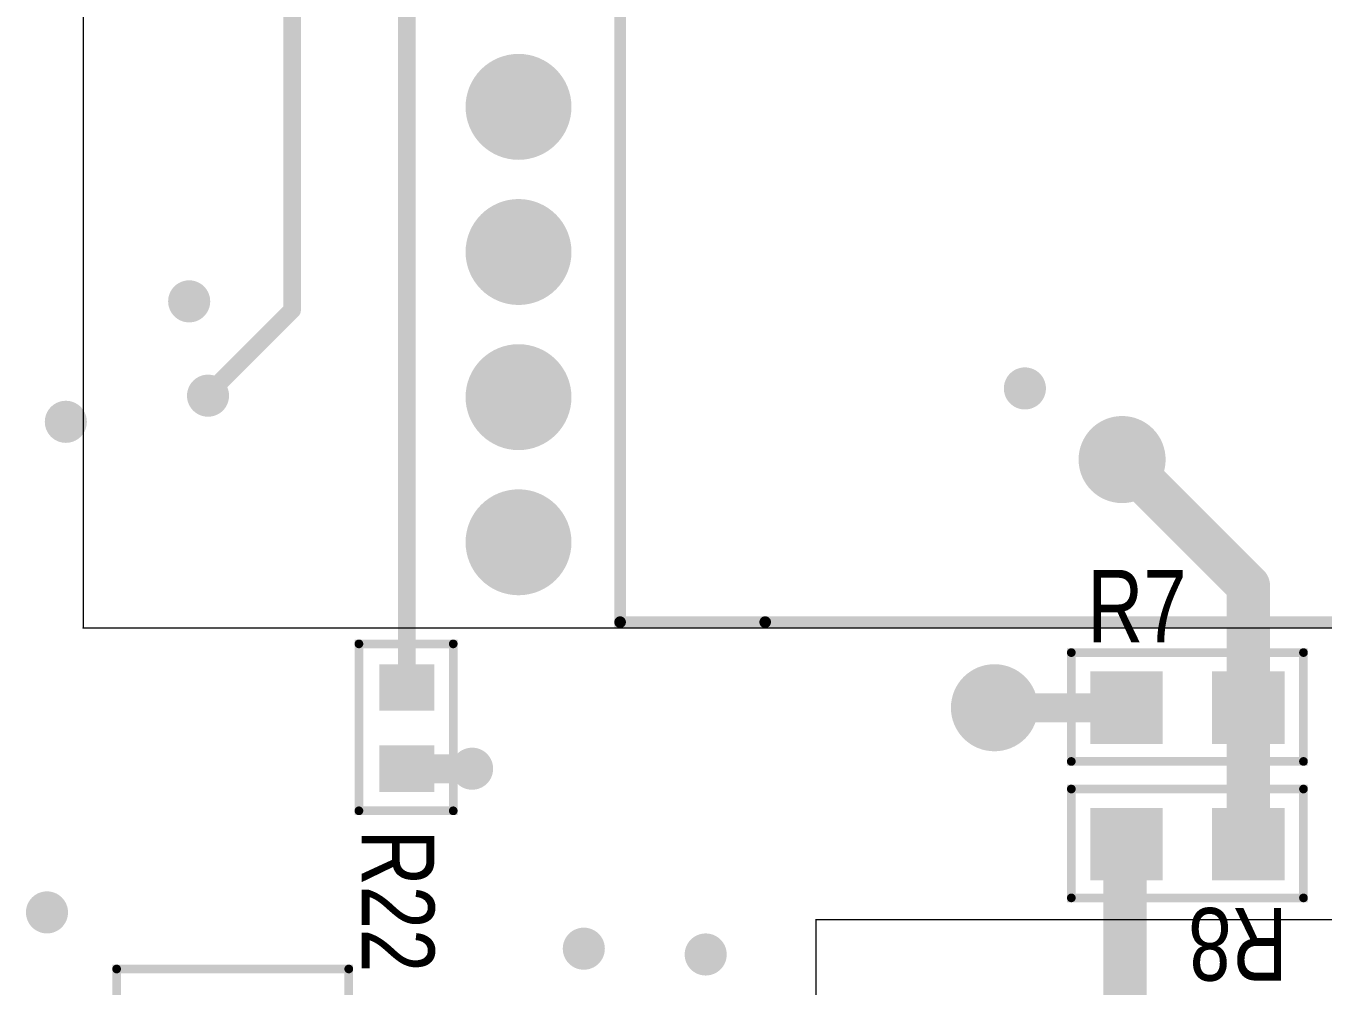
# Model space of a CAD drawing. Extents: x 0 to 8.76, y 0.02 to 4.83.
# Drawn here: x 6.453 to 7.347, y 1.342 to 2.004 of the extents above; entities that cross this region are included whole.
import ezdxf

# ---------------------------------------------------------------- set-up
doc = ezdxf.new("R2010")
doc.units = 0

msp = doc.modelspace()

# ---------------------------------------------------------------- linework, layer by layer
at = {"const_width": 0.001}
for points in [[(6.748, 2.207), (6.492, 2.207), (6.492, 1.589), (7.888, 1.589), (7.889, 1.587), (7.889, 2.207), (6.748, 2.207)], [(7.896, 1.19), (6.997, 1.19), (6.997, 1.388), (7.896, 1.388), (7.896, 1.19)]]:
    msp.add_lwpolyline(points, close=True, dxfattribs=at)
at = {"const_width": 0.0005}
for points in [[(6.4917, 1.589, 1), (6.4923, 1.589, 1)], [(6.9967, 1.388, 1), (6.9973, 1.388, 1)]]:
    msp.add_lwpolyline(points, format="xyb", close=True, dxfattribs=at)
at = {"layer": 'DRL'}
for points, const_width in [([(6.782, 1.948, 1), (6.802, 1.948, 1)], 0.02), ([(6.782, 1.848, 1), (6.802, 1.848, 1)], 0.02), ([(6.56, 1.814, 1), (6.57, 1.814, 1)], 0.01), ([(6.782, 1.748, 1), (6.802, 1.748, 1)], 0.02), ([(7.136, 1.754, 1), (7.146, 1.754, 1)], 0.01), ([(7.136, 1.754, 1), (7.146, 1.754, 1)], 0.01), ([(6.573, 1.749, 1), (6.583, 1.749, 1)], 0.01), ([(6.475, 1.731, 1), (6.485, 1.731, 1)], 0.01), ([(6.475, 1.731, 1), (6.485, 1.731, 1)], 0.01), ([(7.198, 1.705, 1), (7.218, 1.705, 1)], 0.02), ([(6.782, 1.648, 1), (6.802, 1.648, 1)], 0.02), ([(7.11, 1.534, 1), (7.13, 1.534, 1)], 0.02), ([(7.11, 1.534, 1), (7.13, 1.534, 1)], 0.02), ([(6.755, 1.492, 1), (6.765, 1.492, 1)], 0.01), ([(6.462, 1.393, 1), (6.472, 1.393, 1)], 0.01), ([(6.832, 1.368, 1), (6.842, 1.368, 1)], 0.01), ([(6.916, 1.364, 1), (6.926, 1.364, 1)], 0.01)]:
    msp.add_lwpolyline(points, format="xyb", close=True, dxfattribs=dict(at, const_width=const_width))
at = {"layer": 'FAB'}
for points, const_width in [([(6.56, 1.814, 1), (6.57, 1.814, 1)], 0.01), ([(7.136, 1.754, 1), (7.146, 1.754, 1)], 0.01), ([(7.136, 1.754, 1), (7.146, 1.754, 1)], 0.01), ([(6.573, 1.749, 1), (6.583, 1.749, 1)], 0.01), ([(6.475, 1.731, 1), (6.485, 1.731, 1)], 0.01), ([(6.475, 1.731, 1), (6.485, 1.731, 1)], 0.01), ([(7.198, 1.705, 1), (7.218, 1.705, 1)], 0.02), ([(7.11, 1.534, 1), (7.13, 1.534, 1)], 0.02), ([(7.11, 1.534, 1), (7.13, 1.534, 1)], 0.02), ([(6.755, 1.492, 1), (6.765, 1.492, 1)], 0.01), ([(6.462, 1.393, 1), (6.472, 1.393, 1)], 0.01), ([(6.832, 1.368, 1), (6.842, 1.368, 1)], 0.01), ([(6.916, 1.364, 1), (6.926, 1.364, 1)], 0.01)]:
    msp.add_lwpolyline(points, format="xyb", close=True, dxfattribs=dict(at, const_width=const_width))
at = {"layer": 'GND'}
for points, const_width in [([(6.777, 1.948, 1), (6.807, 1.948, 1)], 0.03), ([(6.777, 1.848, 1), (6.807, 1.848, 1)], 0.03), ([(6.559, 1.814, 1), (6.571, 1.814, 1)], 0.012), ([(6.777, 1.748, 1), (6.807, 1.748, 1)], 0.03), ([(7.135, 1.754, 1), (7.147, 1.754, 1)], 0.012), ([(7.135, 1.754, 1), (7.147, 1.754, 1)], 0.012), ([(6.572, 1.749, 1), (6.584, 1.749, 1)], 0.012), ([(6.474, 1.731, 1), (6.486, 1.731, 1)], 0.012), ([(6.474, 1.731, 1), (6.486, 1.731, 1)], 0.012), ([(7.196, 1.705, 1), (7.22, 1.705, 1)], 0.025), ([(6.777, 1.648, 1), (6.807, 1.648, 1)], 0.03), ([(7.108, 1.534, 1), (7.132, 1.534, 1)], 0.025), ([(7.108, 1.534, 1), (7.132, 1.534, 1)], 0.025), ([(6.754, 1.492, 1), (6.766, 1.492, 1)], 0.012), ([(6.461, 1.393, 1), (6.473, 1.393, 1)], 0.012), ([(6.831, 1.368, 1), (6.843, 1.368, 1)], 0.012), ([(6.915, 1.364, 1), (6.927, 1.364, 1)], 0.012)]:
    msp.add_lwpolyline(points, format="xyb", close=True, dxfattribs=dict(at, const_width=const_width))
at = {"layer": 'I10'}
for points, const_width in [([(6.777, 1.948, 1), (6.807, 1.948, 1)], 0.03), ([(6.777, 1.848, 1), (6.807, 1.848, 1)], 0.03), ([(6.559, 1.814, 1), (6.571, 1.814, 1)], 0.012), ([(6.777, 1.748, 1), (6.807, 1.748, 1)], 0.03), ([(7.135, 1.754, 1), (7.147, 1.754, 1)], 0.012), ([(7.135, 1.754, 1), (7.147, 1.754, 1)], 0.012), ([(6.572, 1.749, 1), (6.584, 1.749, 1)], 0.012), ([(6.474, 1.731, 1), (6.486, 1.731, 1)], 0.012), ([(6.474, 1.731, 1), (6.486, 1.731, 1)], 0.012), ([(7.196, 1.705, 1), (7.22, 1.705, 1)], 0.025), ([(6.777, 1.648, 1), (6.807, 1.648, 1)], 0.03), ([(7.108, 1.534, 1), (7.132, 1.534, 1)], 0.025), ([(7.108, 1.534, 1), (7.132, 1.534, 1)], 0.025), ([(6.754, 1.492, 1), (6.766, 1.492, 1)], 0.012), ([(6.461, 1.393, 1), (6.473, 1.393, 1)], 0.012), ([(6.831, 1.368, 1), (6.843, 1.368, 1)], 0.012), ([(6.915, 1.364, 1), (6.927, 1.364, 1)], 0.012)]:
    msp.add_lwpolyline(points, format="xyb", close=True, dxfattribs=dict(at, const_width=const_width))
at = {"layer": 'I11'}
for points, const_width in [([(6.777, 1.948, 1), (6.807, 1.948, 1)], 0.03), ([(6.777, 1.848, 1), (6.807, 1.848, 1)], 0.03), ([(6.559, 1.814, 1), (6.571, 1.814, 1)], 0.012), ([(6.777, 1.748, 1), (6.807, 1.748, 1)], 0.03), ([(7.135, 1.754, 1), (7.147, 1.754, 1)], 0.012), ([(7.135, 1.754, 1), (7.147, 1.754, 1)], 0.012), ([(6.572, 1.749, 1), (6.584, 1.749, 1)], 0.012), ([(6.474, 1.731, 1), (6.486, 1.731, 1)], 0.012), ([(6.474, 1.731, 1), (6.486, 1.731, 1)], 0.012), ([(7.196, 1.705, 1), (7.22, 1.705, 1)], 0.025), ([(6.777, 1.648, 1), (6.807, 1.648, 1)], 0.03), ([(7.108, 1.534, 1), (7.132, 1.534, 1)], 0.025), ([(7.108, 1.534, 1), (7.132, 1.534, 1)], 0.025), ([(6.754, 1.492, 1), (6.766, 1.492, 1)], 0.012), ([(6.461, 1.393, 1), (6.473, 1.393, 1)], 0.012), ([(6.831, 1.368, 1), (6.843, 1.368, 1)], 0.012), ([(6.915, 1.364, 1), (6.927, 1.364, 1)], 0.012)]:
    msp.add_lwpolyline(points, format="xyb", close=True, dxfattribs=dict(at, const_width=const_width))
at = {"layer": 'I12'}
for points, const_width in [([(6.777, 1.948, 1), (6.807, 1.948, 1)], 0.03), ([(6.777, 1.848, 1), (6.807, 1.848, 1)], 0.03), ([(6.559, 1.814, 1), (6.571, 1.814, 1)], 0.012), ([(6.777, 1.748, 1), (6.807, 1.748, 1)], 0.03), ([(7.135, 1.754, 1), (7.147, 1.754, 1)], 0.012), ([(7.135, 1.754, 1), (7.147, 1.754, 1)], 0.012), ([(6.572, 1.749, 1), (6.584, 1.749, 1)], 0.012), ([(6.474, 1.731, 1), (6.486, 1.731, 1)], 0.012), ([(6.474, 1.731, 1), (6.486, 1.731, 1)], 0.012), ([(7.196, 1.705, 1), (7.22, 1.705, 1)], 0.025), ([(6.777, 1.648, 1), (6.807, 1.648, 1)], 0.03), ([(7.108, 1.534, 1), (7.132, 1.534, 1)], 0.025), ([(7.108, 1.534, 1), (7.132, 1.534, 1)], 0.025), ([(6.754, 1.492, 1), (6.766, 1.492, 1)], 0.012), ([(6.461, 1.393, 1), (6.473, 1.393, 1)], 0.012), ([(6.831, 1.368, 1), (6.843, 1.368, 1)], 0.012), ([(6.915, 1.364, 1), (6.927, 1.364, 1)], 0.012)]:
    msp.add_lwpolyline(points, format="xyb", close=True, dxfattribs=dict(at, const_width=const_width))
at = {"layer": 'IN3'}
for points, const_width in [([(6.777, 1.948, 1), (6.807, 1.948, 1)], 0.03), ([(6.777, 1.848, 1), (6.807, 1.848, 1)], 0.03), ([(6.559, 1.814, 1), (6.571, 1.814, 1)], 0.012), ([(6.777, 1.748, 1), (6.807, 1.748, 1)], 0.03), ([(7.135, 1.754, 1), (7.147, 1.754, 1)], 0.012), ([(7.135, 1.754, 1), (7.147, 1.754, 1)], 0.012), ([(6.572, 1.749, 1), (6.584, 1.749, 1)], 0.012), ([(6.474, 1.731, 1), (6.486, 1.731, 1)], 0.012), ([(6.474, 1.731, 1), (6.486, 1.731, 1)], 0.012), ([(7.196, 1.705, 1), (7.22, 1.705, 1)], 0.025), ([(6.777, 1.648, 1), (6.807, 1.648, 1)], 0.03), ([(7.108, 1.534, 1), (7.132, 1.534, 1)], 0.025), ([(7.108, 1.534, 1), (7.132, 1.534, 1)], 0.025), ([(6.754, 1.492, 1), (6.766, 1.492, 1)], 0.012), ([(6.461, 1.393, 1), (6.473, 1.393, 1)], 0.012), ([(6.831, 1.368, 1), (6.843, 1.368, 1)], 0.012), ([(6.915, 1.364, 1), (6.927, 1.364, 1)], 0.012)]:
    msp.add_lwpolyline(points, format="xyb", close=True, dxfattribs=dict(at, const_width=const_width))
at = {"layer": 'IN4'}
for points, const_width in [([(6.777, 1.948, 1), (6.807, 1.948, 1)], 0.03), ([(6.777, 1.848, 1), (6.807, 1.848, 1)], 0.03), ([(6.559, 1.814, 1), (6.571, 1.814, 1)], 0.012), ([(6.777, 1.748, 1), (6.807, 1.748, 1)], 0.03), ([(7.135, 1.754, 1), (7.147, 1.754, 1)], 0.012), ([(7.135, 1.754, 1), (7.147, 1.754, 1)], 0.012), ([(6.572, 1.749, 1), (6.584, 1.749, 1)], 0.012), ([(6.474, 1.731, 1), (6.486, 1.731, 1)], 0.012), ([(6.474, 1.731, 1), (6.486, 1.731, 1)], 0.012), ([(7.196, 1.705, 1), (7.22, 1.705, 1)], 0.025), ([(6.777, 1.648, 1), (6.807, 1.648, 1)], 0.03), ([(7.108, 1.534, 1), (7.132, 1.534, 1)], 0.025), ([(7.108, 1.534, 1), (7.132, 1.534, 1)], 0.025), ([(6.754, 1.492, 1), (6.766, 1.492, 1)], 0.012), ([(6.461, 1.393, 1), (6.473, 1.393, 1)], 0.012), ([(6.831, 1.368, 1), (6.843, 1.368, 1)], 0.012), ([(6.915, 1.364, 1), (6.927, 1.364, 1)], 0.012)]:
    msp.add_lwpolyline(points, format="xyb", close=True, dxfattribs=dict(at, const_width=const_width))
at = {"layer": 'IN5'}
for points, const_width in [([(6.777, 1.948, 1), (6.807, 1.948, 1)], 0.03), ([(6.777, 1.848, 1), (6.807, 1.848, 1)], 0.03), ([(6.559, 1.814, 1), (6.571, 1.814, 1)], 0.012), ([(6.777, 1.748, 1), (6.807, 1.748, 1)], 0.03), ([(7.135, 1.754, 1), (7.147, 1.754, 1)], 0.012), ([(7.135, 1.754, 1), (7.147, 1.754, 1)], 0.012), ([(6.572, 1.749, 1), (6.584, 1.749, 1)], 0.012), ([(6.474, 1.731, 1), (6.486, 1.731, 1)], 0.012), ([(6.474, 1.731, 1), (6.486, 1.731, 1)], 0.012), ([(7.196, 1.705, 1), (7.22, 1.705, 1)], 0.025), ([(6.777, 1.648, 1), (6.807, 1.648, 1)], 0.03), ([(7.108, 1.534, 1), (7.132, 1.534, 1)], 0.025), ([(7.108, 1.534, 1), (7.132, 1.534, 1)], 0.025), ([(6.754, 1.492, 1), (6.766, 1.492, 1)], 0.012), ([(6.461, 1.393, 1), (6.473, 1.393, 1)], 0.012), ([(6.831, 1.368, 1), (6.843, 1.368, 1)], 0.012), ([(6.915, 1.364, 1), (6.927, 1.364, 1)], 0.012)]:
    msp.add_lwpolyline(points, format="xyb", close=True, dxfattribs=dict(at, const_width=const_width))
at = {"layer": 'IN6'}
for points, const_width in [([(6.777, 1.948, 1), (6.807, 1.948, 1)], 0.03), ([(6.777, 1.848, 1), (6.807, 1.848, 1)], 0.03), ([(6.559, 1.814, 1), (6.571, 1.814, 1)], 0.012), ([(6.777, 1.748, 1), (6.807, 1.748, 1)], 0.03), ([(7.135, 1.754, 1), (7.147, 1.754, 1)], 0.012), ([(7.135, 1.754, 1), (7.147, 1.754, 1)], 0.012), ([(6.572, 1.749, 1), (6.584, 1.749, 1)], 0.012), ([(6.474, 1.731, 1), (6.486, 1.731, 1)], 0.012), ([(6.474, 1.731, 1), (6.486, 1.731, 1)], 0.012), ([(7.196, 1.705, 1), (7.22, 1.705, 1)], 0.025), ([(6.777, 1.648, 1), (6.807, 1.648, 1)], 0.03), ([(7.108, 1.534, 1), (7.132, 1.534, 1)], 0.025), ([(7.108, 1.534, 1), (7.132, 1.534, 1)], 0.025), ([(6.754, 1.492, 1), (6.766, 1.492, 1)], 0.012), ([(6.461, 1.393, 1), (6.473, 1.393, 1)], 0.012), ([(6.831, 1.368, 1), (6.843, 1.368, 1)], 0.012), ([(6.915, 1.364, 1), (6.927, 1.364, 1)], 0.012)]:
    msp.add_lwpolyline(points, format="xyb", close=True, dxfattribs=dict(at, const_width=const_width))
at = {"layer": 'IN7'}
for points, const_width in [([(6.777, 1.948, 1), (6.807, 1.948, 1)], 0.03), ([(6.777, 1.848, 1), (6.807, 1.848, 1)], 0.03), ([(6.559, 1.814, 1), (6.571, 1.814, 1)], 0.012), ([(6.777, 1.748, 1), (6.807, 1.748, 1)], 0.03), ([(7.135, 1.754, 1), (7.147, 1.754, 1)], 0.012), ([(7.135, 1.754, 1), (7.147, 1.754, 1)], 0.012), ([(6.572, 1.749, 1), (6.584, 1.749, 1)], 0.012), ([(6.474, 1.731, 1), (6.486, 1.731, 1)], 0.012), ([(6.474, 1.731, 1), (6.486, 1.731, 1)], 0.012), ([(7.196, 1.705, 1), (7.22, 1.705, 1)], 0.025), ([(6.777, 1.648, 1), (6.807, 1.648, 1)], 0.03), ([(7.108, 1.534, 1), (7.132, 1.534, 1)], 0.025), ([(7.108, 1.534, 1), (7.132, 1.534, 1)], 0.025), ([(6.754, 1.492, 1), (6.766, 1.492, 1)], 0.012), ([(6.461, 1.393, 1), (6.473, 1.393, 1)], 0.012), ([(6.831, 1.368, 1), (6.843, 1.368, 1)], 0.012), ([(6.915, 1.364, 1), (6.927, 1.364, 1)], 0.012)]:
    msp.add_lwpolyline(points, format="xyb", close=True, dxfattribs=dict(at, const_width=const_width))
at = {"layer": 'IN8'}
for points, const_width in [([(6.777, 1.948, 1), (6.807, 1.948, 1)], 0.03), ([(6.777, 1.848, 1), (6.807, 1.848, 1)], 0.03), ([(6.559, 1.814, 1), (6.571, 1.814, 1)], 0.012), ([(6.777, 1.748, 1), (6.807, 1.748, 1)], 0.03), ([(7.135, 1.754, 1), (7.147, 1.754, 1)], 0.012), ([(7.135, 1.754, 1), (7.147, 1.754, 1)], 0.012), ([(6.572, 1.749, 1), (6.584, 1.749, 1)], 0.012), ([(6.474, 1.731, 1), (6.486, 1.731, 1)], 0.012), ([(6.474, 1.731, 1), (6.486, 1.731, 1)], 0.012), ([(7.196, 1.705, 1), (7.22, 1.705, 1)], 0.025), ([(6.777, 1.648, 1), (6.807, 1.648, 1)], 0.03), ([(7.108, 1.534, 1), (7.132, 1.534, 1)], 0.025), ([(7.108, 1.534, 1), (7.132, 1.534, 1)], 0.025), ([(6.754, 1.492, 1), (6.766, 1.492, 1)], 0.012), ([(6.461, 1.393, 1), (6.473, 1.393, 1)], 0.012), ([(6.831, 1.368, 1), (6.843, 1.368, 1)], 0.012), ([(6.915, 1.364, 1), (6.927, 1.364, 1)], 0.012)]:
    msp.add_lwpolyline(points, format="xyb", close=True, dxfattribs=dict(at, const_width=const_width))
at = {"layer": 'IN9'}
for points, const_width in [([(6.777, 1.948, 1), (6.807, 1.948, 1)], 0.03), ([(6.777, 1.848, 1), (6.807, 1.848, 1)], 0.03), ([(6.559, 1.814, 1), (6.571, 1.814, 1)], 0.012), ([(6.777, 1.748, 1), (6.807, 1.748, 1)], 0.03), ([(7.135, 1.754, 1), (7.147, 1.754, 1)], 0.012), ([(7.135, 1.754, 1), (7.147, 1.754, 1)], 0.012), ([(6.572, 1.749, 1), (6.584, 1.749, 1)], 0.012), ([(6.474, 1.731, 1), (6.486, 1.731, 1)], 0.012), ([(6.474, 1.731, 1), (6.486, 1.731, 1)], 0.012), ([(7.196, 1.705, 1), (7.22, 1.705, 1)], 0.025), ([(6.777, 1.648, 1), (6.807, 1.648, 1)], 0.03), ([(7.108, 1.534, 1), (7.132, 1.534, 1)], 0.025), ([(7.108, 1.534, 1), (7.132, 1.534, 1)], 0.025), ([(6.754, 1.492, 1), (6.766, 1.492, 1)], 0.012), ([(6.461, 1.393, 1), (6.473, 1.393, 1)], 0.012), ([(6.831, 1.368, 1), (6.843, 1.368, 1)], 0.012), ([(6.915, 1.364, 1), (6.927, 1.364, 1)], 0.012)]:
    msp.add_lwpolyline(points, format="xyb", close=True, dxfattribs=dict(at, const_width=const_width))
at = {"layer": 'NOT'}
for points, const_width in [([(6.56, 1.814, 1), (6.57, 1.814, 1)], 0.01), ([(7.136, 1.754, 1), (7.146, 1.754, 1)], 0.01), ([(7.136, 1.754, 1), (7.146, 1.754, 1)], 0.01), ([(6.573, 1.749, 1), (6.583, 1.749, 1)], 0.01), ([(6.475, 1.731, 1), (6.485, 1.731, 1)], 0.01), ([(6.475, 1.731, 1), (6.485, 1.731, 1)], 0.01), ([(7.198, 1.705, 1), (7.218, 1.705, 1)], 0.02), ([(7.11, 1.534, 1), (7.13, 1.534, 1)], 0.02), ([(7.11, 1.534, 1), (7.13, 1.534, 1)], 0.02), ([(6.755, 1.492, 1), (6.765, 1.492, 1)], 0.01), ([(6.462, 1.393, 1), (6.472, 1.393, 1)], 0.01), ([(6.832, 1.368, 1), (6.842, 1.368, 1)], 0.01), ([(6.916, 1.364, 1), (6.926, 1.364, 1)], 0.01)]:
    msp.add_lwpolyline(points, format="xyb", close=True, dxfattribs=dict(at, const_width=const_width))
at = {"layer": 'PWR'}
for points, const_width in [([(6.777, 1.948, 1), (6.807, 1.948, 1)], 0.03), ([(6.777, 1.848, 1), (6.807, 1.848, 1)], 0.03), ([(6.559, 1.814, 1), (6.571, 1.814, 1)], 0.012), ([(6.777, 1.748, 1), (6.807, 1.748, 1)], 0.03), ([(7.135, 1.754, 1), (7.147, 1.754, 1)], 0.012), ([(7.135, 1.754, 1), (7.147, 1.754, 1)], 0.012), ([(6.572, 1.749, 1), (6.584, 1.749, 1)], 0.012), ([(6.474, 1.731, 1), (6.486, 1.731, 1)], 0.012), ([(6.474, 1.731, 1), (6.486, 1.731, 1)], 0.012), ([(7.196, 1.705, 1), (7.22, 1.705, 1)], 0.025), ([(6.777, 1.648, 1), (6.807, 1.648, 1)], 0.03), ([(7.108, 1.534, 1), (7.132, 1.534, 1)], 0.025), ([(7.108, 1.534, 1), (7.132, 1.534, 1)], 0.025), ([(6.754, 1.492, 1), (6.766, 1.492, 1)], 0.012), ([(6.461, 1.393, 1), (6.473, 1.393, 1)], 0.012), ([(6.831, 1.368, 1), (6.843, 1.368, 1)], 0.012), ([(6.915, 1.364, 1), (6.927, 1.364, 1)], 0.012)]:
    msp.add_lwpolyline(points, format="xyb", close=True, dxfattribs=dict(at, const_width=const_width))
at = {"layer": 'SMT'}
for points, const_width in [([(6.774, 1.948, 1), (6.81, 1.948, 1)], 0.037), ([(6.774, 1.848, 1), (6.81, 1.848, 1)], 0.037), ([(6.558, 1.814, 1), (6.572, 1.814, 1)], 0.015), ([(6.774, 1.748, 1), (6.81, 1.748, 1)], 0.037), ([(6.571, 1.749, 1), (6.585, 1.749, 1)], 0.015), ([(7.134, 1.754, 1), (7.148, 1.754, 1)], 0.015), ([(7.134, 1.754, 1), (7.148, 1.754, 1)], 0.015), ([(6.473, 1.731, 1), (6.487, 1.731, 1)], 0.015), ([(6.473, 1.731, 1), (6.487, 1.731, 1)], 0.015), ([(7.193, 1.705, 1), (7.223, 1.705, 1)], 0.03), ([(6.774, 1.648, 1), (6.81, 1.648, 1)], 0.037), ([(7.105, 1.534, 1), (7.135, 1.534, 1)], 0.03), ([(7.105, 1.534, 1), (7.135, 1.534, 1)], 0.03), ([(6.753, 1.492, 1), (6.767, 1.492, 1)], 0.015), ([(6.46, 1.393, 1), (6.474, 1.393, 1)], 0.015), ([(6.83, 1.368, 1), (6.844, 1.368, 1)], 0.015), ([(6.914, 1.364, 1), (6.928, 1.364, 1)], 0.015)]:
    msp.add_lwpolyline(points, format="xyb", close=True, dxfattribs=dict(at, const_width=const_width))
for points in [[(6.696, 1.532), (6.734, 1.532), (6.696, 1.564), (6.734, 1.564)], [(7.186, 1.509), (7.236, 1.509), (7.186, 1.559), (7.236, 1.559)], [(7.27, 1.509), (7.32, 1.509), (7.27, 1.559), (7.32, 1.559)], [(6.696, 1.476), (6.734, 1.476), (6.696, 1.508), (6.734, 1.508)], [(7.186, 1.415), (7.236, 1.415), (7.186, 1.465), (7.236, 1.465)], [(7.27, 1.415), (7.32, 1.415), (7.27, 1.465), (7.32, 1.465)]]:
    msp.add_solid(points, dxfattribs=at)
at = {"layer": 'SPT', "const_width": 0.037}
for points in [[(6.774, 1.948, 1), (6.81, 1.948, 1)], [(6.774, 1.848, 1), (6.81, 1.848, 1)], [(6.774, 1.748, 1), (6.81, 1.748, 1)], [(6.774, 1.648, 1), (6.81, 1.648, 1)]]:
    msp.add_lwpolyline(points, format="xyb", close=True, dxfattribs=at)
at = {"layer": 'SPT'}
for points in [[(6.696, 1.532), (6.734, 1.532), (6.696, 1.564), (6.734, 1.564)], [(7.186, 1.509), (7.236, 1.509), (7.186, 1.559), (7.236, 1.559)], [(7.27, 1.509), (7.32, 1.509), (7.27, 1.559), (7.32, 1.559)], [(6.696, 1.476), (6.734, 1.476), (6.696, 1.508), (6.734, 1.508)], [(7.186, 1.415), (7.236, 1.415), (7.186, 1.465), (7.236, 1.465)], [(7.27, 1.415), (7.32, 1.415), (7.27, 1.465), (7.32, 1.465)]]:
    msp.add_solid(points, dxfattribs=at)
at = {"layer": 'SST'}
for points, const_width in [([(6.962, 1.593), (6.862, 1.593), (6.862, 2.203), (7.593, 2.203), (7.593, 1.593), (6.962, 1.593)], 0.008), ([(6.682, 1.578), (6.747, 1.578), (6.747, 1.578), (6.747, 1.463), (6.682, 1.463), (6.682, 1.578)], 0.006), ([(7.333, 1.497), (7.173, 1.497), (7.173, 1.497), (7.173, 1.572), (7.333, 1.572), (7.333, 1.497)], 0.006), ([(7.173, 1.478), (7.333, 1.478), (7.333, 1.478), (7.333, 1.403), (7.173, 1.403), (7.173, 1.478)], 0.006), ([(6.515, 1.354), (6.675, 1.354), (6.675, 1.354), (6.675, 1.279), (6.515, 1.279), (6.515, 1.354)], 0.006)]:
    msp.add_lwpolyline(points, close=True, dxfattribs=dict(at, const_width=const_width))
for points, const_width in [([(6.774, 1.948, 1), (6.81, 1.948, 1)], 0.037), ([(6.774, 1.848, 1), (6.81, 1.848, 1)], 0.037), ([(6.774, 1.748, 1), (6.81, 1.748, 1)], 0.037), ([(6.774, 1.648, 1), (6.81, 1.648, 1)], 0.037), ([(6.86, 1.593, 1), (6.864, 1.593, 1)], 0.004), ([(6.96, 1.593, 1), (6.964, 1.593, 1)], 0.004), ([(6.96, 1.593, 1), (6.964, 1.593, 1)], 0.004), ([(6.6805, 1.578, 1), (6.6835, 1.578, 1)], 0.003), ([(6.6805, 1.578, 1), (6.6835, 1.578, 1)], 0.003), ([(6.7455, 1.578, 1), (6.7485, 1.578, 1)], 0.003), ([(6.7455, 1.578, 1), (6.7485, 1.578, 1)], 0.003), ([(7.1715, 1.572, 1), (7.1745, 1.572, 1)], 0.003), ([(7.3315, 1.572, 1), (7.3345, 1.572, 1)], 0.003), ([(7.1715, 1.497, 1), (7.1745, 1.497, 1)], 0.003), ([(7.1715, 1.497, 1), (7.1745, 1.497, 1)], 0.003), ([(7.3315, 1.497, 1), (7.3345, 1.497, 1)], 0.003), ([(7.3315, 1.497, 1), (7.3345, 1.497, 1)], 0.003), ([(7.1715, 1.478, 1), (7.1745, 1.478, 1)], 0.003), ([(7.1715, 1.478, 1), (7.1745, 1.478, 1)], 0.003), ([(7.3315, 1.478, 1), (7.3345, 1.478, 1)], 0.003), ([(7.3315, 1.478, 1), (7.3345, 1.478, 1)], 0.003), ([(6.6805, 1.463, 1), (6.6835, 1.463, 1)], 0.003), ([(6.7455, 1.463, 1), (6.7485, 1.463, 1)], 0.003), ([(7.1715, 1.403, 1), (7.1745, 1.403, 1)], 0.003), ([(7.3315, 1.403, 1), (7.3345, 1.403, 1)], 0.003), ([(6.5135, 1.354, 1), (6.5165, 1.354, 1)], 0.003), ([(6.5135, 1.354, 1), (6.5165, 1.354, 1)], 0.003), ([(6.6735, 1.354, 1), (6.6765, 1.354, 1)], 0.003), ([(6.6735, 1.354, 1), (6.6765, 1.354, 1)], 0.003)]:
    msp.add_lwpolyline(points, format="xyb", close=True, dxfattribs=dict(at, const_width=const_width))
at = {"layer": 'TOP'}
for points, const_width in [([(6.715, 1.548), (6.715, 2.766)], 0.012), ([(6.636, 2.389), (6.636, 1.808)], 0.012), ([(6.636, 1.808), (6.584, 1.756)], 0.012), ([(6.584, 1.756), (6.584, 1.755)], 0.012), ([(6.584, 1.755), (6.578, 1.749)], 0.012), ([(7.208, 1.705), (7.295, 1.618)], 0.03), ([(7.295, 1.618), (7.295, 1.534)], 0.03), ([(7.295, 1.44), (7.295, 1.534)], 0.03), ([(7.211, 1.534), (7.111, 1.534)], 0.02), ([(7.12, 1.534), (7.211, 1.534)], 0.02), ([(7.211, 1.534), (7.12, 1.534)], 0.02), ([(6.715, 1.492), (6.76, 1.492)], 0.02), ([(7.21, 1.439), (7.211, 1.44)], 0.03), ([(7.21, 0.69), (7.21, 1.439)], 0.03)]:
    msp.add_lwpolyline(points, dxfattribs=dict(at, const_width=const_width))
for points, const_width in [([(6.777, 1.948, 1), (6.807, 1.948, 1)], 0.03), ([(6.777, 1.848, 1), (6.807, 1.848, 1)], 0.03), ([(6.559, 1.814, 1), (6.571, 1.814, 1)], 0.012), ([(6.633, 1.808, 1), (6.639, 1.808, 1)], 0.006), ([(6.633, 1.808, 1), (6.639, 1.808, 1)], 0.006), ([(6.777, 1.748, 1), (6.807, 1.748, 1)], 0.03), ([(6.581, 1.756, 1), (6.587, 1.756, 1)], 0.006), ([(6.581, 1.756, 1), (6.587, 1.756, 1)], 0.006), ([(7.135, 1.754, 1), (7.147, 1.754, 1)], 0.012), ([(7.135, 1.754, 1), (7.147, 1.754, 1)], 0.012), ([(6.572, 1.749, 1), (6.584, 1.749, 1)], 0.012), ([(6.575, 1.749, 1), (6.581, 1.749, 1)], 0.006), ([(6.581, 1.755, 1), (6.587, 1.755, 1)], 0.006), ([(6.581, 1.755, 1), (6.587, 1.755, 1)], 0.006), ([(6.474, 1.731, 1), (6.486, 1.731, 1)], 0.012), ([(6.474, 1.731, 1), (6.486, 1.731, 1)], 0.012), ([(7.196, 1.705, 1), (7.22, 1.705, 1)], 0.025), ([(7.2005, 1.705, 1), (7.2155, 1.705, 1)], 0.015), ([(6.777, 1.648, 1), (6.807, 1.648, 1)], 0.03), ([(7.2875, 1.618, 1), (7.3025, 1.618, 1)], 0.015), ([(7.2875, 1.618, 1), (7.3025, 1.618, 1)], 0.015), ([(7.108, 1.534, 1), (7.132, 1.534, 1)], 0.025), ([(7.108, 1.534, 1), (7.132, 1.534, 1)], 0.025), ([(6.712, 1.548, 1), (6.718, 1.548, 1)], 0.006), ([(7.2875, 1.534, 1), (7.3025, 1.534, 1)], 0.015), ([(7.2875, 1.534, 1), (7.3025, 1.534, 1)], 0.015), ([(7.106, 1.534, 1), (7.116, 1.534, 1)], 0.01), ([(7.115, 1.534, 1), (7.125, 1.534, 1)], 0.01), ([(7.115, 1.534, 1), (7.125, 1.534, 1)], 0.01), ([(7.206, 1.534, 1), (7.216, 1.534, 1)], 0.01), ([(7.206, 1.534, 1), (7.216, 1.534, 1)], 0.01), ([(7.206, 1.534, 1), (7.216, 1.534, 1)], 0.01), ([(6.71, 1.492, 1), (6.72, 1.492, 1)], 0.01), ([(6.754, 1.492, 1), (6.766, 1.492, 1)], 0.012), ([(6.755, 1.492, 1), (6.765, 1.492, 1)], 0.01), ([(7.2025, 1.439, 1), (7.2175, 1.439, 1)], 0.015), ([(7.2025, 1.439, 1), (7.2175, 1.439, 1)], 0.015), ([(7.2035, 1.44, 1), (7.2185, 1.44, 1)], 0.015), ([(7.2875, 1.44, 1), (7.3025, 1.44, 1)], 0.015), ([(6.461, 1.393, 1), (6.473, 1.393, 1)], 0.012), ([(6.831, 1.368, 1), (6.843, 1.368, 1)], 0.012), ([(6.915, 1.364, 1), (6.927, 1.364, 1)], 0.012)]:
    msp.add_lwpolyline(points, format="xyb", close=True, dxfattribs=dict(at, const_width=const_width))
for points in [[(6.696, 1.532), (6.734, 1.532), (6.696, 1.564), (6.734, 1.564)], [(7.186, 1.509), (7.236, 1.509), (7.186, 1.559), (7.236, 1.559)], [(7.27, 1.509), (7.32, 1.509), (7.27, 1.559), (7.32, 1.559)], [(6.696, 1.476), (6.734, 1.476), (6.696, 1.508), (6.734, 1.508)], [(7.186, 1.415), (7.236, 1.415), (7.186, 1.465), (7.236, 1.465)], [(7.27, 1.415), (7.32, 1.415), (7.27, 1.465), (7.32, 1.465)]]:
    msp.add_solid(points, dxfattribs=at)

# ---------------------------------------------------------------- texts
at = {"layer": 'SST', "width": 0.8}
msp.add_text('R7', height=0.05, dxfattribs=at).set_placement((7.184, 1.579))
for s, rotation, p in [('R22', 270, (6.684, 1.45)), ('R8', 180, (7.322, 1.396))]:
    msp.add_text(s, height=0.05, rotation=rotation, dxfattribs=at).set_placement(p)

doc.saveas('drawing.dxf')
